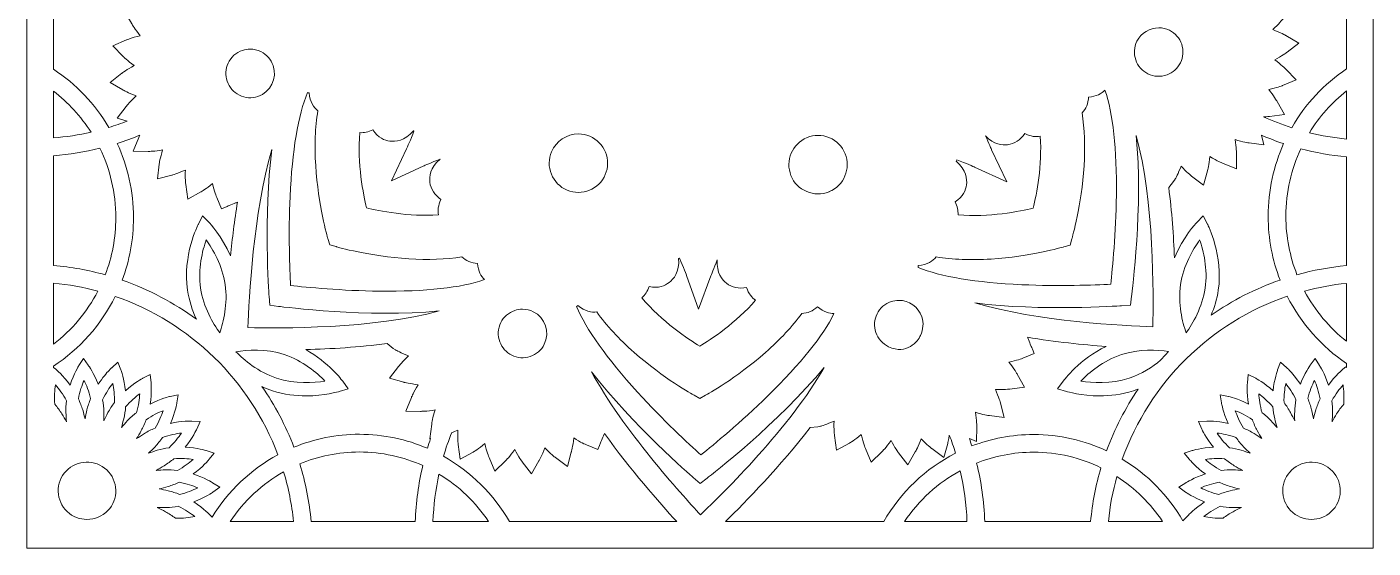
# Model space of a CAD drawing. Header units: millimetres. Extents: x 107 to 801, y -102 to 972.
# Drawn here: x 456.7 to 761.5, y 267.3 to 385.2 of the extents above; entities that cross this region are included whole.
import ezdxf

# ---------------------------------------------------------------- set-up
doc = ezdxf.new("R2010")
doc.units = ezdxf.units.MM
doc.header["$MEASUREMENT"] = 0
doc.layers.add('Layer 12', color=7, linetype='Continuous')

msp = doc.modelspace()

# ---------------------------------------------------------------- linework, layer by layer
at = {"layer": 'Layer 12', "lineweight": 0}
msp.add_lwpolyline([(456.66, 572.07), (456.66, 267.27), (761.46, 267.27), (761.46, 572.07), (456.66, 572.07)], dxfattribs=at)
for points, knots in [([(480.42, 385.83), (480.45, 385.77), (481.1, 384.63), (482.32, 383.16), (481.3, 382.93), (480.51, 382.69), (480.04, 382.53), (479.53, 382.36), (479.24, 382.23), (479.18, 382.21), (479.18, 382.21), (476.08, 380.91), (476.08, 380.91), (476.08, 380.91), (478.44, 378.5), (478.44, 378.5), (478.49, 378.45), (479.41, 377.51), (480.96, 376.42), (479.27, 375.54), (478.23, 374.74), (478.17, 374.69), (478.17, 374.69), (475.52, 372.63), (475.52, 372.63), (475.52, 372.63), (478.41, 370.92), (478.41, 370.92), (478.48, 370.88), (479.61, 370.22), (481.39, 369.56), (480.04, 368.32), (479.25, 367.32), (479.14, 367.17), (479.14, 367.17), (477.11, 364.49), (477.11, 364.49), (477.11, 364.49), (479.39, 363.86), (479.39, 363.86), (478.02, 363.33), (476.64, 362.86), (475.23, 362.43), (472.1, 367.74), (467.78, 372.25), (462.66, 375.58), (462.66, 375.58), (462.66, 413.92), (462.66, 413.92), (467.21, 409.25), (475.27, 401.36), (483.91, 394.73), (483.91, 394.73), (484.07, 392.99), (484.07, 392.99), (484.07, 392.99), (484.23, 392.38), (484.23, 392.38), (484.27, 392.21), (484.6, 390.98), (485.37, 389.32), (483.54, 389.4), (482.28, 389.24), (482.1, 389.21), (482.1, 389.21), (478.77, 388.76), (478.77, 388.76), (478.77, 388.76), (480.42, 385.83), (480.42, 385.83)], [0, 0, 0, 0, 1, 1, 1, 2, 2, 2, 3, 3, 3, 4, 4, 4, 5, 5, 5, 6, 6, 6, 7, 7, 7, 8, 8, 8, 9, 9, 9, 10, 10, 10, 11, 11, 11, 12, 12, 12, 13, 13, 13, 14, 14, 14, 15, 15, 15, 16, 16, 16, 17, 17, 17, 18, 18, 18, 19, 19, 19, 20, 20, 20, 21, 21, 21, 22, 22, 22, 23, 23, 23, 23]), ([(739.72, 368.32), (739.63, 368.47), (738.99, 369.58), (737.82, 370.98), (739.61, 371.37), (740.8, 371.85), (740.96, 371.92), (740.96, 371.92), (744.07, 373.23), (744.07, 373.23), (744.07, 373.23), (741.7, 375.63), (741.7, 375.63), (741.58, 375.76), (740.67, 376.66), (739.18, 377.71), (740.82, 378.56), (741.83, 379.33), (741.97, 379.43), (741.97, 379.43), (744.63, 381.5), (744.63, 381.5), (744.63, 381.5), (741.73, 383.21), (741.73, 383.21), (741.67, 383.24), (740.54, 383.91), (738.75, 384.56), (740.1, 385.8), (740.89, 386.8), (741, 386.95), (741, 386.95), (743.04, 389.63), (743.04, 389.63), (743.04, 389.63), (739.79, 390.53), (739.79, 390.53), (739.62, 390.58), (738.39, 390.9), (736.56, 391.07), (737.56, 392.62), (738.05, 393.79), (738.11, 393.95), (738.11, 393.95), (739.18, 396.56), (739.18, 396.56), (739.18, 396.56), (738.24, 396.93), (738.24, 396.93), (737.97, 397.04), (737.71, 397.14), (737.45, 397.25), (736.99, 397.44), (736.52, 397.63), (736.06, 397.83), (736.06, 397.83), (735.84, 397.92), (735.84, 397.92), (735.74, 397.96), (735.63, 398.01), (735.53, 398.05), (743.7, 403.89), (751.18, 410.46), (755.46, 414.39), (755.46, 414.39), (755.46, 375.68), (755.46, 375.68), (750.37, 372.28), (746.11, 367.72), (743.04, 362.37), (740.86, 363.07), (738.73, 363.89), (736.67, 364.82), (737.44, 364.85), (737.93, 364.91), (738.04, 364.93), (738.04, 364.93), (741.38, 365.39), (741.38, 365.39), (741.38, 365.39), (739.72, 368.32), (739.72, 368.32)], [0, 0, 0, 0, 1, 1, 1, 2, 2, 2, 3, 3, 3, 4, 4, 4, 5, 5, 5, 6, 6, 6, 7, 7, 7, 8, 8, 8, 9, 9, 9, 10, 10, 10, 11, 11, 11, 12, 12, 12, 13, 13, 13, 14, 14, 14, 15, 15, 15, 16, 16, 16, 17, 17, 17, 18, 18, 18, 19, 19, 19, 20, 20, 20, 21, 21, 21, 22, 22, 22, 23, 23, 23, 24, 24, 24, 25, 25, 25, 26, 26, 26, 27, 27, 27, 27]), ([(714.81, 374.33), (713.37, 373.8), (711.83, 373.88), (710.47, 374.56), (709.15, 375.21), (708.17, 376.33), (707.71, 377.73), (707.24, 379.12), (707.34, 380.61), (707.99, 381.92), (708.95, 383.85), (710.9, 384.97), (712.93, 384.97), (713.75, 384.97), (714.58, 384.79), (715.36, 384.4), (716.67, 383.75), (717.65, 382.63), (718.12, 381.24), (718.59, 379.84), (718.49, 378.36), (717.84, 377.04), (717.21, 375.78), (716.14, 374.82), (714.81, 374.33)], [0, 0, 0, 0, 1, 1, 1, 2, 2, 2, 3, 3, 3, 4, 4, 4, 5, 5, 5, 6, 6, 6, 7, 7, 7, 8, 8, 8, 8]), ([(502, 372.89), (501.55, 374.23), (501.63, 375.67), (502.22, 376.95), (502.86, 378.34), (504.01, 379.37), (505.45, 379.86), (506.03, 380.05), (506.62, 380.15), (507.21, 380.15), (508.04, 380.15), (508.87, 379.96), (509.64, 379.57), (510.96, 378.92), (511.94, 377.8), (512.41, 376.41), (513.37, 373.54), (511.82, 370.41), (508.95, 369.44), (507.56, 368.97), (506.07, 369.07), (504.76, 369.73), (503.44, 370.38), (502.46, 371.5), (502, 372.89)], [0, 0, 0, 0, 1, 1, 1, 2, 2, 2, 3, 3, 3, 4, 4, 4, 5, 5, 5, 6, 6, 6, 7, 7, 7, 8, 8, 8, 8]), ([(462.66, 370.63), (466, 368.08), (468.89, 364.93), (471.17, 361.35), (468.4, 360.73), (465.56, 360.29), (462.66, 360.06), (462.66, 360.06), (462.66, 370.63), (462.66, 370.63)], [0, 0, 0, 0, 1, 1, 1, 2, 2, 2, 3, 3, 3, 3]), ([(536.49, 325.39), (527.95, 325.49), (520.05, 326.25), (516.35, 326.66), (516.15, 330.38), (515.85, 338.29), (516.24, 346.81), (516.71, 357.13), (518.06, 365.22), (520.16, 370.3), (520.29, 370.29), (520.43, 370.27), (520.57, 370.26), (520.67, 368.2), (521.64, 366.94), (522.54, 366.2), (521.92, 362.49), (521.75, 358.32), (522.04, 353.78), (522.59, 344.86), (524.7, 337.62), (524.79, 337.32), (524.79, 337.32), (525.21, 335.88), (525.21, 335.88), (525.21, 335.88), (526.65, 335.46), (526.65, 335.46), (526.95, 335.37), (534.2, 333.26), (543.11, 332.71), (547.49, 332.43), (551.53, 332.58), (555.13, 333.14), (556.05, 332.28), (557.28, 331.77), (558.7, 331.66), (558.79, 329.93), (559.49, 328.76), (560.25, 327.99), (555.06, 326.16), (546.91, 325.27), (536.49, 325.39)], [0, 0, 0, 0, 1, 1, 1, 2, 2, 2, 3, 3, 3, 4, 4, 4, 5, 5, 5, 6, 6, 6, 7, 7, 7, 8, 8, 8, 9, 9, 9, 10, 10, 10, 11, 11, 11, 12, 12, 12, 13, 13, 13, 14, 14, 14, 14]), ([(658.42, 330.77), (658.44, 330.9), (658.45, 331.04), (658.46, 331.18), (660.52, 331.29), (661.79, 332.25), (662.53, 333.15), (666.26, 332.53), (670.41, 332.37), (674.95, 332.65), (683.88, 333.21), (691.1, 335.31), (691.41, 335.4), (691.41, 335.4), (692.85, 335.82), (692.85, 335.82), (692.85, 335.82), (693.27, 337.26), (693.27, 337.26), (693.36, 337.57), (695.46, 344.81), (696.02, 353.72), (696.29, 358.09), (696.14, 362.13), (695.58, 365.74), (696.45, 366.66), (696.96, 367.89), (697.06, 369.31), (698.8, 369.4), (699.97, 370.1), (700.74, 370.86), (702.56, 365.67), (703.46, 357.52), (703.33, 347.1), (703.23, 338.57), (702.47, 330.66), (702.06, 326.96), (698.35, 326.76), (690.43, 326.46), (681.91, 326.85), (671.6, 327.32), (663.5, 328.67), (658.42, 330.77)], [0, 0, 0, 0, 1, 1, 1, 2, 2, 2, 3, 3, 3, 4, 4, 4, 5, 5, 5, 6, 6, 6, 7, 7, 7, 8, 8, 8, 9, 9, 9, 10, 10, 10, 11, 11, 11, 12, 12, 12, 13, 13, 13, 14, 14, 14, 14]), ([(755.46, 370.68), (755.46, 370.68), (755.46, 359.8), (755.46, 359.8), (752.59, 360.08), (749.78, 360.56), (747.04, 361.24), (749.28, 364.87), (752.13, 368.07), (755.46, 370.68)], [0, 0, 0, 0, 1, 1, 1, 2, 2, 2, 3, 3, 3, 3]), ([(477.12, 358.82), (478.87, 359.37), (480.58, 360), (482.26, 360.69), (482.13, 360.41), (482.05, 360.22), (482.03, 360.16), (482.03, 360.16), (480.75, 357.04), (480.75, 357.04), (480.75, 357.04), (484.12, 357.01), (484.12, 357.01), (484.3, 357.01), (485.57, 357.01), (487.38, 357.33), (486.8, 355.51), (486.63, 354.21), (486.62, 354.14), (486.62, 354.14), (486.2, 350.79), (486.2, 350.79), (486.2, 350.79), (489.46, 351.64), (489.46, 351.64), (489.53, 351.66), (490.8, 351.99), (492.53, 352.79), (492.44, 350.96), (492.6, 349.69), (492.62, 349.51), (492.62, 349.51), (493.08, 346.17), (493.08, 346.17), (493.08, 346.17), (496.02, 347.83), (496.02, 347.83), (496.17, 347.92), (497.27, 348.56), (498.67, 349.73), (499.07, 347.94), (499.55, 346.76), (499.62, 346.6), (499.62, 346.6), (500.71, 344), (500.71, 344), (500.71, 344), (501.64, 344.4), (501.64, 344.4), (501.9, 344.52), (502.16, 344.63), (502.42, 344.74), (502.92, 344.94), (503.42, 345.15), (503.92, 345.35), (503.92, 345.35), (504.03, 345.4), (504.03, 345.4), (504.13, 345.44), (504.24, 345.48), (504.35, 345.53), (503.65, 341.37), (503.14, 337.21), (502.75, 333.36), (500.79, 337.85), (498.05, 340.76), (497.89, 340.93), (497.89, 340.93), (496.43, 342.46), (496.43, 342.46), (496.43, 342.46), (495.47, 340.58), (495.47, 340.58), (495.33, 340.29), (491.88, 333.43), (493.02, 325.63), (493.38, 323.18), (494.15, 320.94), (495.04, 319.03), (489.95, 322.76), (484.3, 325.76), (478.23, 327.88), (479.88, 332.27), (480.79, 337.04), (480.79, 342.01), (480.79, 348.02), (479.47, 353.71), (477.12, 358.82)], [0, 0, 0, 0, 1, 1, 1, 2, 2, 2, 3, 3, 3, 4, 4, 4, 5, 5, 5, 6, 6, 6, 7, 7, 7, 8, 8, 8, 9, 9, 9, 10, 10, 10, 11, 11, 11, 12, 12, 12, 13, 13, 13, 14, 14, 14, 15, 15, 15, 16, 16, 16, 17, 17, 17, 18, 18, 18, 19, 19, 19, 20, 20, 20, 21, 21, 21, 22, 22, 22, 23, 23, 23, 24, 24, 24, 25, 25, 25, 26, 26, 26, 27, 27, 27, 28, 28, 28, 29, 29, 29, 29]), ([(549.82, 342.64), (543.19, 342.16), (536.29, 343.56), (533.55, 344.22), (532.86, 347.09), (531.38, 354.39), (532.03, 361.25), (532.99, 361.19), (533.98, 361.4), (534.96, 361.88), (536.13, 360.08), (537.68, 359.49), (538.85, 359.33), (540.04, 359.16), (542.22, 359.28), (544.2, 361.66), (544.23, 361.64), (544.27, 361.62), (544.3, 361.6), (543.57, 359.64), (542.73, 357.84), (542.63, 357.61), (542.63, 357.61), (539.18, 350.32), (539.18, 350.32), (539.18, 350.32), (546.5, 353.71), (546.5, 353.71), (546.6, 353.75), (548.28, 354.52), (550.19, 355.25), (547.9, 353.35), (547.75, 351.22), (547.89, 350.04), (548.09, 348.46), (548.97, 347.1), (550.41, 346.12), (549.74, 344.8), (549.66, 343.61), (549.82, 342.64)], [0, 0, 0, 0, 1, 1, 1, 2, 2, 2, 3, 3, 3, 4, 4, 4, 5, 5, 5, 6, 6, 6, 7, 7, 7, 8, 8, 8, 9, 9, 9, 10, 10, 10, 11, 11, 11, 12, 12, 12, 13, 13, 13, 13]), ([(581.55, 360.95), (582.42, 360.95), (583.27, 360.78), (584.09, 360.44), (584.09, 360.44), (584.11, 360.43), (584.11, 360.43), (585.74, 359.74), (587, 358.46), (587.66, 356.82), (588.32, 355.18), (588.31, 353.39), (587.62, 351.76), (586.21, 348.42), (582.33, 346.84), (578.99, 348.24), (578.99, 348.24), (578.95, 348.25), (578.95, 348.25), (577.33, 348.94), (576.07, 350.22), (575.4, 351.86), (574.74, 353.5), (574.76, 355.29), (575.44, 356.92), (576.48, 359.37), (578.88, 360.95), (581.55, 360.95)], [0, 0, 0, 0, 1, 1, 1, 2, 2, 2, 3, 3, 3, 4, 4, 4, 5, 5, 5, 6, 6, 6, 7, 7, 7, 8, 8, 8, 9, 9, 9, 9]), ([(638.33, 347.91), (638.33, 347.91), (638.27, 347.88), (638.27, 347.88), (636.63, 347.22), (634.84, 347.23), (633.21, 347.92), (631.58, 348.61), (630.32, 349.89), (629.66, 351.53), (628.3, 354.89), (629.92, 358.75), (633.29, 360.13), (633.29, 360.13), (633.31, 360.14), (633.31, 360.14), (634.11, 360.46), (634.94, 360.63), (635.79, 360.63), (636.67, 360.63), (637.54, 360.45), (638.37, 360.1), (640, 359.41), (641.26, 358.13), (641.92, 356.49), (643.28, 353.13), (641.66, 349.28), (638.33, 347.91)], [0, 0, 0, 0, 1, 1, 1, 2, 2, 2, 3, 3, 3, 4, 4, 4, 5, 5, 5, 6, 6, 6, 7, 7, 7, 8, 8, 8, 9, 9, 9, 9]), ([(666.85, 345.57), (668.64, 346.74), (669.23, 348.29), (669.4, 349.46), (669.56, 350.65), (669.44, 352.84), (667.06, 354.81), (667.12, 354.91), (667.18, 355), (667.23, 355.1), (669.27, 354.34), (671.13, 353.5), (671.21, 353.46), (671.21, 353.46), (678.52, 350.1), (678.52, 350.1), (678.52, 350.1), (675.08, 357.37), (675.08, 357.37), (675.07, 357.38), (674.4, 358.83), (673.71, 360.53), (675.55, 358.5), (677.55, 358.37), (678.69, 358.5), (680.26, 358.7), (681.62, 359.58), (682.6, 361.02), (683.93, 360.35), (685.12, 360.27), (686.09, 360.43), (686.58, 353.91), (685.27, 347.29), (684.51, 344.16), (681.64, 343.48), (674.34, 341.99), (667.48, 342.65), (667.54, 343.61), (667.32, 344.59), (666.85, 345.57)], [0, 0, 0, 0, 1, 1, 1, 2, 2, 2, 3, 3, 3, 4, 4, 4, 5, 5, 5, 6, 6, 6, 7, 7, 7, 8, 8, 8, 9, 9, 9, 10, 10, 10, 11, 11, 11, 12, 12, 12, 13, 13, 13, 13]), ([(706.52, 322.24), (706.52, 322.24), (706.78, 324.26), (706.78, 324.26), (706.91, 325.24), (709.42, 344.68), (707.81, 360.63), (711.92, 346.11), (711.75, 324.17), (711.58, 317.32), (705.25, 317.54), (685.5, 318.51), (671.29, 322.72), (686.44, 320.82), (703.6, 322.03), (704.49, 322.09), (704.49, 322.09), (706.52, 322.24), (706.52, 322.24)], [0, 0, 0, 0, 1, 1, 1, 2, 2, 2, 3, 3, 3, 4, 4, 4, 5, 5, 5, 6, 6, 6, 6]), ([(723.96, 340.58), (723.96, 340.58), (722.99, 342.46), (722.99, 342.46), (722.99, 342.46), (721.53, 340.93), (721.53, 340.93), (721.37, 340.76), (718.45, 337.65), (716.48, 332.9), (716.28, 337.89), (715.9, 343.41), (715.19, 348.81), (715.19, 348.81), (716.3, 350.16), (716.3, 350.16), (716.3, 350.16), (716.62, 350.7), (716.62, 350.7), (716.71, 350.85), (717.35, 351.95), (717.98, 353.68), (719.22, 352.32), (720.22, 351.54), (720.37, 351.43), (720.37, 351.43), (723.05, 349.4), (723.05, 349.4), (723.05, 349.4), (723.95, 352.64), (723.95, 352.64), (723.97, 352.71), (724.32, 353.97), (724.49, 355.87), (725.37, 355.31), (726.11, 354.92), (726.55, 354.7), (726.96, 354.5), (727.24, 354.38), (727.34, 354.34), (727.34, 354.34), (730.5, 353.05), (730.5, 353.05), (730.5, 353.05), (730.53, 356.42), (730.53, 356.42), (730.53, 356.6), (730.53, 357.87), (730.22, 359.67), (731.97, 359.12), (733.23, 358.95), (733.41, 358.92), (733.41, 358.92), (736.75, 358.5), (736.75, 358.5), (736.75, 358.5), (736.19, 360.66), (736.19, 360.66), (737.83, 359.96), (739.5, 359.33), (741.2, 358.76), (738.96, 353.76), (737.71, 348.2), (737.71, 342.36), (737.71, 337.26), (738.67, 332.39), (740.39, 327.91), (734.8, 325.97), (729.57, 323.28), (724.8, 319.96), (725.51, 321.65), (726.1, 323.56), (726.41, 325.63), (727.55, 333.43), (724.1, 340.29), (723.96, 340.58)], [0, 0, 0, 0, 1, 1, 1, 2, 2, 2, 3, 3, 3, 4, 4, 4, 5, 5, 5, 6, 6, 6, 7, 7, 7, 8, 8, 8, 9, 9, 9, 10, 10, 10, 11, 11, 11, 12, 12, 12, 13, 13, 13, 14, 14, 14, 15, 15, 15, 16, 16, 16, 17, 17, 17, 18, 18, 18, 19, 19, 19, 20, 20, 20, 21, 21, 21, 22, 22, 22, 23, 23, 23, 24, 24, 24, 25, 25, 25, 25]), ([(462.66, 331.2), (462.66, 331.2), (462.66, 356.04), (462.66, 356.04), (466.26, 356.31), (469.78, 356.88), (473.19, 357.72), (475.48, 352.98), (476.78, 347.64), (476.78, 342.01), (476.78, 337.45), (475.93, 333.09), (474.39, 329.08), (470.61, 330.14), (466.69, 330.86), (462.66, 331.2)], [0, 0, 0, 0, 1, 1, 1, 2, 2, 2, 3, 3, 3, 4, 4, 4, 5, 5, 5, 5]), ([(506.71, 317.15), (506.92, 323.48), (507.9, 343.22), (512.11, 357.44), (510.21, 342.28), (511.42, 325.13), (511.48, 324.24), (511.48, 324.24), (511.63, 322.21), (511.63, 322.21), (511.63, 322.21), (513.65, 321.95), (513.65, 321.95), (514.63, 321.82), (534.07, 319.31), (550.02, 320.92), (535.5, 316.81), (513.56, 316.98), (506.71, 317.15)], [0, 0, 0, 0, 1, 1, 1, 2, 2, 2, 3, 3, 3, 4, 4, 4, 5, 5, 5, 6, 6, 6, 6]), ([(741.72, 342.36), (741.72, 347.81), (742.93, 352.98), (745.09, 357.6), (748.45, 356.72), (751.91, 356.1), (755.46, 355.77), (755.46, 355.77), (755.46, 331.17), (755.46, 331.17), (751.61, 330.81), (747.86, 330.12), (744.23, 329.11), (742.62, 333.21), (741.72, 337.68), (741.72, 342.36)], [0, 0, 0, 0, 1, 1, 1, 2, 2, 2, 3, 3, 3, 4, 4, 4, 5, 5, 5, 5]), ([(497.24, 336.97), (498.74, 334.88), (500.91, 331.23), (501.55, 326.88), (502.18, 322.53), (501.15, 318.4), (500.3, 315.97), (498.8, 318.06), (496.63, 321.71), (495.99, 326.06), (495.35, 330.42), (496.39, 334.54), (497.24, 336.97)], [0, 0, 0, 0, 1, 1, 1, 2, 2, 2, 3, 3, 3, 4, 4, 4, 4]), ([(717.88, 326.88), (718.52, 331.23), (720.69, 334.88), (722.19, 336.97), (723.04, 334.54), (724.07, 330.42), (723.44, 326.06), (722.8, 321.71), (720.63, 318.06), (719.13, 315.97), (718.28, 318.4), (717.24, 322.53), (717.88, 326.88)], [0, 0, 0, 0, 1, 1, 1, 2, 2, 2, 3, 3, 3, 4, 4, 4, 4]), ([(604.21, 332.79), (604.28, 332.81), (604.35, 332.83), (604.42, 332.85), (605.32, 330.86), (606.02, 328.93), (606.03, 328.91), (606.03, 328.91), (608.75, 321.34), (608.75, 321.34), (608.75, 321.34), (611.53, 328.89), (611.53, 328.89), (611.54, 328.91), (612.16, 330.6), (612.98, 332.44), (612.73, 329.5), (614.11, 327.91), (615.04, 327.18), (616.29, 326.21), (617.88, 325.87), (619.6, 326.2), (620.05, 324.79), (620.84, 323.89), (621.64, 323.32), (617.29, 318.28), (611.42, 314.4), (609.02, 312.92), (606.5, 314.47), (600.29, 318.58), (595.9, 323.9), (596.63, 324.54), (597.17, 325.38), (597.52, 326.41), (599.62, 325.96), (601.13, 326.65), (602.08, 327.36), (603.04, 328.08), (604.5, 329.71), (604.21, 332.79)], [0, 0, 0, 0, 1, 1, 1, 2, 2, 2, 3, 3, 3, 4, 4, 4, 5, 5, 5, 6, 6, 6, 7, 7, 7, 8, 8, 8, 9, 9, 9, 10, 10, 10, 11, 11, 11, 12, 12, 12, 13, 13, 13, 13]), ([(462.66, 327.19), (466.11, 326.87), (469.47, 326.26), (472.73, 325.39), (470.28, 320.67), (466.83, 316.58), (462.66, 313.4), (462.66, 313.4), (462.66, 327.19), (462.66, 327.19)], [0, 0, 0, 0, 1, 1, 1, 2, 2, 2, 3, 3, 3, 3]), ([(755.46, 327.15), (755.46, 327.15), (755.46, 314.04), (755.46, 314.04), (751.55, 317.1), (748.3, 320.98), (745.94, 325.42), (749.02, 326.24), (752.2, 326.83), (755.46, 327.15)], [0, 0, 0, 0, 1, 1, 1, 2, 2, 2, 3, 3, 3, 3]), ([(477.25, 309.34), (477.25, 309.34), (475.85, 308.06), (475.85, 308.06), (475.85, 308.06), (475.62, 307.86), (475.26, 307.47), (474.73, 306.92), (473.76, 305.82), (472.78, 304.31), (471.81, 306.87), (470.61, 308.54), (470.56, 308.61), (470.56, 308.61), (469.45, 310.15), (469.45, 310.15), (469.45, 310.15), (468.43, 308.56), (468.43, 308.56), (468.38, 308.48), (467.27, 306.75), (466.44, 304.15), (464.83, 306.36), (463.24, 307.67), (463.17, 307.72), (463.17, 307.72), (462.66, 308.14), (462.66, 308.14), (462.66, 308.14), (462.66, 308.44), (462.66, 308.44), (468.6, 312.3), (473.45, 317.75), (476.64, 324.19), (493.62, 318.36), (507.19, 305.13), (513.49, 288.37), (507.35, 285.07), (502.19, 280.19), (498.57, 274.26), (498.57, 274.26), (498.21, 274.65), (498.21, 274.65), (498.15, 274.72), (496.76, 276.22), (494.45, 277.7), (497.01, 278.68), (498.69, 279.87), (498.77, 279.92), (498.77, 279.92), (500.31, 281.02), (500.31, 281.02), (500.31, 281.02), (498.71, 282.04), (498.71, 282.04), (498.63, 282.09), (496.89, 283.19), (494.28, 284.03), (496.51, 285.63), (497.81, 287.21), (497.87, 287.28), (497.87, 287.28), (499.08, 288.74), (499.08, 288.74), (499.08, 288.74), (497.27, 289.32), (497.27, 289.32), (497.18, 289.34), (495.21, 289.96), (492.47, 290.09), (494.21, 292.21), (495.06, 294.07), (495.1, 294.16), (495.1, 294.16), (495.88, 295.88), (495.88, 295.88), (495.88, 295.88), (493.98, 295.97), (493.98, 295.97), (493.75, 295.98), (491.76, 296.04), (489.15, 295.48), (490.27, 297.97), (490.61, 299.99), (490.63, 300.09), (490.63, 300.09), (490.94, 301.95), (490.94, 301.95), (490.94, 301.95), (489.08, 301.55), (489.08, 301.55), (488.99, 301.53), (486.98, 301.08), (484.54, 299.83), (484.98, 302.53), (484.78, 304.57), (484.77, 304.66), (484.77, 304.66), (484.58, 306.54), (484.58, 306.54), (484.58, 306.54), (482.9, 305.67), (482.9, 305.67), (482.82, 305.63), (481, 304.69), (478.96, 302.84), (478.68, 305.56), (477.96, 307.48), (477.93, 307.57), (477.93, 307.57), (477.25, 309.34), (477.25, 309.34)], [0, 0, 0, 0, 1, 1, 1, 2, 2, 2, 3, 3, 3, 4, 4, 4, 5, 5, 5, 6, 6, 6, 7, 7, 7, 8, 8, 8, 9, 9, 9, 10, 10, 10, 11, 11, 11, 12, 12, 12, 13, 13, 13, 14, 14, 14, 15, 15, 15, 16, 16, 16, 17, 17, 17, 18, 18, 18, 19, 19, 19, 20, 20, 20, 21, 21, 21, 22, 22, 22, 23, 23, 23, 24, 24, 24, 25, 25, 25, 26, 26, 26, 27, 27, 27, 28, 28, 28, 29, 29, 29, 30, 30, 30, 31, 31, 31, 32, 32, 32, 33, 33, 33, 34, 34, 34, 35, 35, 35, 36, 36, 36, 37, 37, 37, 37]), ([(648.87, 316.06), (648.4, 317.45), (648.5, 318.94), (649.15, 320.26), (649.81, 321.57), (650.93, 322.55), (652.32, 323.02), (652.9, 323.21), (653.49, 323.31), (654.07, 323.31), (656.36, 323.31), (658.51, 321.86), (659.29, 319.56), (659.76, 318.18), (659.57, 316.72), (659, 315.37), (658.42, 314), (655.84, 310.88), (651.77, 312.83), (650.39, 313.49), (649.35, 314.62), (648.87, 316.06)], [0, 0, 0, 0, 1, 1, 1, 2, 2, 2, 3, 3, 3, 4, 4, 4, 5, 5, 5, 6, 6, 6, 7, 7, 7, 7]), ([(755.3, 308.29), (755.3, 308.29), (754.61, 307.72), (754.61, 307.72), (754.54, 307.67), (752.95, 306.36), (751.34, 304.15), (750.5, 306.75), (749.4, 308.48), (749.35, 308.56), (749.35, 308.56), (748.33, 310.15), (748.33, 310.15), (748.33, 310.15), (747.22, 308.61), (747.22, 308.61), (747.16, 308.54), (745.97, 306.87), (744.99, 304.31), (744.02, 305.82), (743.04, 306.92), (742.52, 307.47), (742.15, 307.86), (741.93, 308.06), (741.92, 308.06), (741.92, 308.06), (740.52, 309.34), (740.52, 309.34), (740.52, 309.34), (739.85, 307.57), (739.85, 307.57), (739.82, 307.48), (739.1, 305.56), (738.82, 302.84), (736.77, 304.69), (734.96, 305.63), (734.88, 305.67), (734.88, 305.67), (733.19, 306.54), (733.19, 306.54), (733.19, 306.54), (733, 304.66), (733, 304.66), (732.99, 304.57), (732.8, 302.53), (733.23, 299.83), (730.8, 301.08), (728.78, 301.53), (728.69, 301.55), (728.69, 301.55), (726.84, 301.95), (726.84, 301.95), (726.84, 301.95), (727.15, 300.09), (727.15, 300.09), (727.16, 299.99), (727.51, 297.97), (728.62, 295.48), (726.01, 296.04), (724.03, 295.98), (723.79, 295.97), (723.79, 295.97), (721.9, 295.88), (721.9, 295.88), (721.9, 295.88), (722.68, 294.16), (722.68, 294.16), (722.72, 294.07), (723.57, 292.21), (725.3, 290.09), (722.56, 289.96), (720.6, 289.34), (720.51, 289.32), (720.51, 289.32), (718.7, 288.74), (718.7, 288.74), (718.7, 288.74), (719.9, 287.28), (719.9, 287.28), (719.96, 287.21), (721.27, 285.63), (723.49, 284.03), (720.88, 283.19), (719.14, 282.09), (719.07, 282.04), (719.07, 282.04), (717.47, 281.02), (717.47, 281.02), (717.47, 281.02), (719.01, 279.92), (719.01, 279.92), (719.08, 279.87), (720.76, 278.68), (723.32, 277.7), (721.02, 276.22), (719.62, 274.72), (719.56, 274.65), (719.56, 274.65), (718.42, 273.41), (718.42, 273.41), (715.1, 279.14), (710.36, 283.96), (704.68, 287.38), (710.82, 304.65), (724.65, 318.31), (742.02, 324.23), (745.14, 318.07), (749.79, 312.83), (755.46, 309.04), (755.46, 309.04), (755.46, 308.1), (755.46, 308.1), (755.4, 308.16), (755.35, 308.22), (755.3, 308.29)], [0, 0, 0, 0, 1, 1, 1, 2, 2, 2, 3, 3, 3, 4, 4, 4, 5, 5, 5, 6, 6, 6, 7, 7, 7, 8, 8, 8, 9, 9, 9, 10, 10, 10, 11, 11, 11, 12, 12, 12, 13, 13, 13, 14, 14, 14, 15, 15, 15, 16, 16, 16, 17, 17, 17, 18, 18, 18, 19, 19, 19, 20, 20, 20, 21, 21, 21, 22, 22, 22, 23, 23, 23, 24, 24, 24, 25, 25, 25, 26, 26, 26, 27, 27, 27, 28, 28, 28, 29, 29, 29, 30, 30, 30, 31, 31, 31, 32, 32, 32, 33, 33, 33, 34, 34, 34, 35, 35, 35, 36, 36, 36, 37, 37, 37, 38, 38, 38, 38]), ([(563.95, 318.26), (564.6, 319.57), (565.72, 320.55), (567.11, 321.02), (567.69, 321.22), (568.28, 321.31), (568.87, 321.31), (569.71, 321.31), (570.54, 321.12), (571.31, 320.74), (574.02, 319.39), (575.13, 316.08), (573.79, 313.37), (573.14, 312.05), (572.01, 311.07), (570.62, 310.6), (570.62, 310.6), (570.62, 310.6), (570.62, 310.6), (569.23, 310.14), (567.74, 310.24), (566.43, 310.89), (565.17, 311.52), (564.21, 312.59), (563.72, 313.92), (563.19, 315.36), (563.27, 316.9), (563.95, 318.26)], [0, 0, 0, 0, 1, 1, 1, 2, 2, 2, 3, 3, 3, 4, 4, 4, 5, 5, 5, 6, 6, 6, 7, 7, 7, 8, 8, 8, 9, 9, 9, 9]), ([(581.42, 322.16), (582.95, 320.78), (584.53, 320.57), (585.68, 320.68), (587.86, 317.63), (590.7, 314.56), (594.12, 311.54), (600.8, 305.65), (607.42, 302), (607.7, 301.85), (607.7, 301.85), (609.02, 301.13), (609.02, 301.13), (609.02, 301.13), (610.34, 301.85), (610.34, 301.85), (610.61, 302), (617.23, 305.64), (623.92, 311.54), (627.22, 314.46), (629.97, 317.42), (632.11, 320.35), (633.4, 320.39), (634.61, 320.89), (635.69, 321.84), (637.03, 320.64), (638.39, 320.34), (639.38, 320.33), (636.99, 315.37), (631.86, 308.97), (624.4, 301.69), (618.3, 295.73), (612.18, 290.68), (609.27, 288.35), (606.5, 290.83), (600.69, 296.22), (594.94, 302.52), (587.98, 310.15), (583.22, 316.82), (581.1, 321.9), (581.21, 321.98), (581.32, 322.07), (581.42, 322.16)], [0, 0, 0, 0, 1, 1, 1, 2, 2, 2, 3, 3, 3, 4, 4, 4, 5, 5, 5, 6, 6, 6, 7, 7, 7, 8, 8, 8, 9, 9, 9, 10, 10, 10, 11, 11, 11, 12, 12, 12, 13, 13, 13, 14, 14, 14, 14]), ([(670.06, 292.03), (670.06, 292.03), (671.69, 291.37), (671.69, 291.37), (671.69, 291.37), (671.72, 294.73), (671.72, 294.73), (671.72, 294.8), (671.72, 296.12), (671.4, 297.99), (673.15, 297.43), (674.41, 297.26), (674.59, 297.24), (674.59, 297.24), (677.93, 296.81), (677.93, 296.81), (677.93, 296.81), (677.09, 300.07), (677.09, 300.07), (677.07, 300.14), (676.74, 301.41), (675.94, 303.14), (677.84, 303.05), (679.14, 303.23), (679.21, 303.24), (679.21, 303.24), (682.55, 303.69), (682.55, 303.69), (682.55, 303.69), (680.89, 306.63), (680.89, 306.63), (680.86, 306.69), (680.21, 307.83), (678.99, 309.29), (680.78, 309.68), (681.96, 310.16), (682.13, 310.23), (682.13, 310.23), (684.73, 311.32), (684.73, 311.32), (684.73, 311.32), (684.33, 312.25), (684.33, 312.25), (684.21, 312.51), (684.1, 312.77), (683.99, 313.03), (683.8, 313.49), (683.61, 313.96), (683.42, 314.42), (683.42, 314.42), (683.33, 314.64), (683.33, 314.64), (683.28, 314.75), (683.24, 314.85), (683.2, 314.96), (689.48, 313.91), (695.78, 313.27), (701.02, 312.88), (695.04, 310.06), (691.44, 305.25), (691.27, 305.02), (691.27, 305.02), (690.01, 303.32), (690.01, 303.32), (690.01, 303.32), (692.03, 302.7), (692.03, 302.7), (692.23, 302.64), (695.37, 301.69), (699.57, 301.69), (701.89, 301.69), (704.52, 301.98), (707.18, 302.85), (707.56, 302.98), (707.93, 303.11), (708.29, 303.25), (705.36, 298.94), (702.94, 294.25), (701.12, 289.28), (696.09, 291.63), (690.49, 292.95), (684.58, 292.95), (679.66, 292.95), (674.95, 292.03), (670.6, 290.36), (670.43, 290.92), (670.25, 291.48), (670.06, 292.03)], [0, 0, 0, 0, 1, 1, 1, 2, 2, 2, 3, 3, 3, 4, 4, 4, 5, 5, 5, 6, 6, 6, 7, 7, 7, 8, 8, 8, 9, 9, 9, 10, 10, 10, 11, 11, 11, 12, 12, 12, 13, 13, 13, 14, 14, 14, 15, 15, 15, 16, 16, 16, 17, 17, 17, 18, 18, 18, 19, 19, 19, 20, 20, 20, 21, 21, 21, 22, 22, 22, 23, 23, 23, 24, 24, 24, 25, 25, 25, 26, 26, 26, 27, 27, 27, 28, 28, 28, 29, 29, 29, 29]), ([(503.98, 311.68), (506.53, 312.1), (510.76, 312.41), (514.94, 311.04), (519.12, 309.66), (522.34, 306.9), (524.14, 305.05), (521.6, 304.64), (517.36, 304.33), (513.19, 305.7), (509.01, 307.07), (505.78, 309.84), (503.98, 311.68)], [0, 0, 0, 0, 1, 1, 1, 2, 2, 2, 3, 3, 3, 4, 4, 4, 4]), ([(512.25, 302.85), (514.9, 301.98), (517.54, 301.69), (519.85, 301.69), (524.06, 301.69), (527.19, 302.64), (527.39, 302.7), (527.39, 302.7), (529.41, 303.32), (529.41, 303.32), (529.41, 303.32), (528.16, 305.02), (528.16, 305.02), (528, 305.23), (524.94, 309.31), (519.8, 312.16), (525.4, 312.32), (531.88, 312.71), (538.2, 313.54), (538.2, 313.54), (539.55, 312.43), (539.55, 312.43), (539.55, 312.43), (540.09, 312.11), (540.09, 312.11), (540.24, 312.02), (541.36, 311.38), (543.07, 310.75), (541.67, 309.46), (540.86, 308.42), (540.82, 308.36), (540.82, 308.36), (538.79, 305.68), (538.79, 305.68), (538.79, 305.68), (542.03, 304.78), (542.03, 304.78), (542.1, 304.76), (543.36, 304.41), (545.26, 304.23), (544.7, 303.36), (544.31, 302.62), (544.09, 302.18), (543.9, 301.79), (543.77, 301.48), (543.71, 301.35), (543.71, 301.35), (542.44, 298.23), (542.44, 298.23), (542.44, 298.23), (545.8, 298.2), (545.8, 298.2), (545.88, 298.2), (547.19, 298.19), (549.06, 298.51), (548.51, 296.76), (548.34, 295.49), (548.31, 295.32), (548.31, 295.32), (547.89, 291.98), (547.89, 291.98), (547.89, 291.98), (548.06, 292.02), (548.06, 292.02), (547.81, 291.3), (547.57, 290.57), (547.35, 289.83), (542.61, 291.87), (537.4, 293.01), (531.93, 293.01), (526.69, 293.01), (521.69, 291.96), (517.12, 290.08), (515.25, 294.96), (512.81, 299.56), (509.88, 303.79), (510.63, 303.44), (511.42, 303.12), (512.25, 302.85)], [0, 0, 0, 0, 1, 1, 1, 2, 2, 2, 3, 3, 3, 4, 4, 4, 5, 5, 5, 6, 6, 6, 7, 7, 7, 8, 8, 8, 9, 9, 9, 10, 10, 10, 11, 11, 11, 12, 12, 12, 13, 13, 13, 14, 14, 14, 15, 15, 15, 16, 16, 16, 17, 17, 17, 18, 18, 18, 19, 19, 19, 20, 20, 20, 21, 21, 21, 22, 22, 22, 23, 23, 23, 24, 24, 24, 25, 25, 25, 26, 26, 26, 26]), ([(713.35, 309.75), (711.53, 308.24), (709.11, 306.64), (706.24, 305.7), (702.06, 304.33), (697.83, 304.64), (695.28, 305.05), (697.08, 306.9), (700.31, 309.66), (704.49, 311.04), (708.52, 312.36), (712.6, 312.12), (715.17, 311.73), (714.55, 311.08), (713.94, 310.42), (713.35, 309.75)], [0, 0, 0, 0, 1, 1, 1, 2, 2, 2, 3, 3, 3, 4, 4, 4, 5, 5, 5, 5]), ([(609.18, 274.81), (604.86, 279.43), (591.59, 294.08), (584.51, 307.11), (593.88, 295.05), (606.87, 283.77), (607.54, 283.2), (607.54, 283.2), (609.08, 281.86), (609.08, 281.86), (609.08, 281.86), (610.69, 283.1), (610.69, 283.1), (611.48, 283.71), (627, 295.68), (637.14, 308.1), (629.78, 294.93), (614.14, 279.53), (609.18, 274.81)], [0, 0, 0, 0, 1, 1, 1, 2, 2, 2, 3, 3, 3, 4, 4, 4, 5, 5, 5, 6, 6, 6, 6]), ([(468.31, 301.02), (468.61, 302.68), (469.13, 304.13), (469.59, 305.19), (470.1, 304.16), (470.7, 302.74), (471.09, 301.1), (470.73, 300.23), (470.45, 299.37), (470.24, 298.53), (470.08, 297.84), (469.94, 297.16), (469.82, 296.48), (469.66, 297.15), (469.49, 297.83), (469.28, 298.51), (469.03, 299.34), (468.7, 300.19), (468.31, 301.02)], [0, 0, 0, 0, 1, 1, 1, 2, 2, 2, 3, 3, 3, 4, 4, 4, 5, 5, 5, 6, 6, 6, 6]), ([(746.69, 301.1), (747.08, 302.74), (747.68, 304.16), (748.19, 305.19), (748.65, 304.13), (749.17, 302.68), (749.47, 301.02), (749.07, 300.19), (748.74, 299.34), (748.49, 298.51), (748.29, 297.83), (748.11, 297.15), (747.96, 296.48), (747.84, 297.16), (747.7, 297.84), (747.53, 298.53), (747.33, 299.37), (747.05, 300.23), (746.69, 301.1)], [0, 0, 0, 0, 1, 1, 1, 2, 2, 2, 3, 3, 3, 4, 4, 4, 5, 5, 5, 6, 6, 6, 6]), ([(463.12, 304.16), (463.88, 303.3), (464.83, 302.08), (465.63, 300.6), (465.51, 299.68), (465.46, 298.78), (465.49, 297.91), (465.51, 297.2), (465.55, 296.5), (465.61, 295.81), (465.28, 296.42), (464.94, 297.03), (464.56, 297.63), (464.11, 298.38), (463.57, 299.11), (462.97, 299.81), (462.83, 301.49), (462.95, 303.02), (463.12, 304.16)], [0, 0, 0, 0, 1, 1, 1, 2, 2, 2, 3, 3, 3, 4, 4, 4, 5, 5, 5, 6, 6, 6, 6]), ([(474.07, 298.13), (474.04, 299.01), (473.95, 299.91), (473.78, 300.82), (474.5, 302.34), (475.38, 303.61), (476.1, 304.51), (476.33, 303.39), (476.54, 301.86), (476.48, 300.17), (475.92, 299.44), (475.42, 298.68), (475, 297.91), (474.67, 297.29), (474.35, 296.66), (474.06, 296.03), (474.08, 296.73), (474.09, 297.43), (474.07, 298.13)], [0, 0, 0, 0, 1, 1, 1, 2, 2, 2, 3, 3, 3, 4, 4, 4, 5, 5, 5, 6, 6, 6, 6]), ([(479.44, 296.09), (478.95, 295.57), (478.48, 295.05), (478.04, 294.52), (478.24, 295.18), (478.43, 295.85), (478.59, 296.54), (478.8, 297.39), (478.94, 298.29), (479.01, 299.21), (480.1, 300.49), (481.28, 301.49), (482.21, 302.17), (482.13, 301.03), (481.94, 299.5), (481.45, 297.89), (480.72, 297.33), (480.04, 296.72), (479.44, 296.09)], [0, 0, 0, 0, 1, 1, 1, 2, 2, 2, 3, 3, 3, 4, 4, 4, 5, 5, 5, 6, 6, 6, 6]), ([(738.34, 296.09), (737.73, 296.72), (737.05, 297.33), (736.32, 297.89), (735.84, 299.5), (735.64, 301.03), (735.57, 302.17), (736.49, 301.49), (737.67, 300.49), (738.76, 299.21), (738.84, 298.29), (738.98, 297.39), (739.18, 296.54), (739.35, 295.85), (739.53, 295.18), (739.74, 294.52), (739.29, 295.05), (738.82, 295.57), (738.34, 296.09)], [0, 0, 0, 0, 1, 1, 1, 2, 2, 2, 3, 3, 3, 4, 4, 4, 5, 5, 5, 6, 6, 6, 6]), ([(743.72, 296.03), (743.43, 296.66), (743.11, 297.29), (742.77, 297.91), (742.35, 298.68), (741.86, 299.44), (741.29, 300.17), (741.24, 301.86), (741.45, 303.39), (741.68, 304.51), (742.4, 303.61), (743.28, 302.34), (744, 300.82), (743.83, 299.91), (743.73, 299.01), (743.71, 298.13), (743.69, 297.43), (743.69, 296.73), (743.72, 296.03)], [0, 0, 0, 0, 1, 1, 1, 2, 2, 2, 3, 3, 3, 4, 4, 4, 5, 5, 5, 6, 6, 6, 6]), ([(754.81, 299.81), (754.21, 299.11), (753.67, 298.38), (753.21, 297.63), (752.84, 297.03), (752.49, 296.42), (752.17, 295.81), (752.23, 296.5), (752.27, 297.2), (752.29, 297.91), (752.31, 298.78), (752.26, 299.68), (752.14, 300.6), (752.95, 302.08), (753.89, 303.3), (754.66, 304.16), (754.82, 303.02), (754.95, 301.49), (754.81, 299.81)], [0, 0, 0, 0, 1, 1, 1, 2, 2, 2, 3, 3, 3, 4, 4, 4, 5, 5, 5, 6, 6, 6, 6]), ([(481.49, 292.02), (481.86, 292.61), (482.21, 293.21), (482.55, 293.84), (482.97, 294.6), (483.34, 295.43), (483.65, 296.3), (485.03, 297.26), (486.43, 297.92), (487.5, 298.34), (487.14, 297.26), (486.55, 295.83), (485.66, 294.4), (484.81, 294.05), (484, 293.64), (483.25, 293.18), (482.65, 292.81), (482.06, 292.42), (481.49, 292.02)], [0, 0, 0, 0, 1, 1, 1, 2, 2, 2, 3, 3, 3, 4, 4, 4, 5, 5, 5, 6, 6, 6, 6]), ([(634, 294.52), (634, 294.52), (635.74, 294.69), (635.74, 294.69), (635.74, 294.69), (636.34, 294.84), (636.34, 294.84), (636.52, 294.89), (637.75, 295.22), (639.41, 295.99), (639.33, 294.09), (639.51, 292.78), (639.51, 292.71), (639.51, 292.71), (639.97, 289.38), (639.97, 289.38), (639.97, 289.38), (642.9, 291.03), (642.9, 291.03), (642.96, 291.07), (644.11, 291.71), (645.57, 292.93), (645.8, 291.92), (646.04, 291.12), (646.2, 290.65), (646.34, 290.24), (646.46, 289.93), (646.52, 289.8), (646.52, 289.8), (646.52, 289.8), (646.52, 289.8), (646.52, 289.8), (647.82, 286.69), (647.82, 286.69), (647.82, 286.69), (650.23, 289.05), (650.23, 289.05), (650.28, 289.1), (651.21, 290.02), (652.31, 291.57), (653.16, 289.94), (653.93, 288.93), (654.03, 288.79), (654.03, 288.79), (656.1, 286.13), (656.1, 286.13), (656.1, 286.13), (657.81, 289.03), (657.81, 289.03), (657.9, 289.18), (658.54, 290.29), (659.17, 292), (660.41, 290.65), (661.41, 289.86), (661.55, 289.76), (661.55, 289.76), (664.24, 287.72), (664.24, 287.72), (664.24, 287.72), (665.14, 290.96), (665.14, 290.96), (665.15, 291.01), (665.34, 291.7), (665.51, 292.81), (666.03, 291.47), (666.5, 290.11), (666.92, 288.72), (660.12, 285.26), (654.46, 279.87), (650.66, 273.27), (650.66, 273.27), (614.81, 273.27), (614.81, 273.27), (619.48, 277.82), (627.36, 285.88), (634, 294.52)], [0, 0, 0, 0, 1, 1, 1, 2, 2, 2, 3, 3, 3, 4, 4, 4, 5, 5, 5, 6, 6, 6, 7, 7, 7, 8, 8, 8, 9, 9, 9, 10, 10, 10, 11, 11, 11, 12, 12, 12, 13, 13, 13, 14, 14, 14, 15, 15, 15, 16, 16, 16, 17, 17, 17, 18, 18, 18, 19, 19, 19, 20, 20, 20, 21, 21, 21, 22, 22, 22, 23, 23, 23, 24, 24, 24, 25, 25, 25, 25]), ([(734.53, 293.18), (733.78, 293.64), (732.97, 294.05), (732.11, 294.4), (731.22, 295.83), (730.64, 297.26), (730.27, 298.34), (731.34, 297.92), (732.74, 297.26), (734.13, 296.3), (734.44, 295.43), (734.81, 294.6), (735.22, 293.84), (735.56, 293.21), (735.92, 292.61), (736.29, 292.02), (735.72, 292.42), (735.13, 292.81), (734.53, 293.18)], [0, 0, 0, 0, 1, 1, 1, 2, 2, 2, 3, 3, 3, 4, 4, 4, 5, 5, 5, 6, 6, 6, 6]), ([(485.67, 290.2), (486.27, 290.84), (486.85, 291.54), (487.37, 292.3), (488.96, 292.87), (490.48, 293.15), (491.63, 293.28), (490.99, 292.33), (490.06, 291.1), (488.83, 289.95), (487.91, 289.82), (487.02, 289.64), (486.18, 289.39), (485.49, 289.19), (484.83, 288.97), (484.18, 288.73), (484.68, 289.2), (485.18, 289.69), (485.67, 290.2)], [0, 0, 0, 0, 1, 1, 1, 2, 2, 2, 3, 3, 3, 4, 4, 4, 5, 5, 5, 6, 6, 6, 6]), ([(565.89, 273.27), (562.35, 279.44), (557.19, 284.55), (550.99, 288.03), (551.52, 289.85), (552.13, 291.63), (552.83, 293.38), (553.24, 293.54), (553.71, 293.73), (554.21, 293.96), (554.13, 292.13), (554.29, 290.86), (554.32, 290.69), (554.32, 290.69), (554.77, 287.35), (554.77, 287.35), (554.77, 287.35), (557.7, 289), (557.7, 289), (557.77, 289.04), (558.9, 289.69), (560.37, 290.9), (560.76, 289.11), (561.24, 287.93), (561.31, 287.77), (561.31, 287.77), (562.62, 284.66), (562.62, 284.66), (562.62, 284.66), (565.02, 287.02), (565.02, 287.02), (565.07, 287.07), (566, 287.99), (567.1, 289.54), (567.98, 287.85), (568.78, 286.81), (568.82, 286.76), (568.82, 286.76), (570.89, 284.09), (570.89, 284.09), (570.89, 284.09), (572.6, 287), (572.6, 287), (572.63, 287.06), (573.29, 288.19), (573.95, 289.97), (575.19, 288.62), (576.19, 287.84), (576.33, 287.73), (576.33, 287.73), (579.02, 285.69), (579.02, 285.69), (579.02, 285.69), (579.92, 288.94), (579.92, 288.94), (579.94, 289.01), (580.28, 290.27), (580.46, 292.17), (582, 291.18), (583.17, 290.68), (583.34, 290.62), (583.34, 290.62), (585.95, 289.55), (585.95, 289.55), (585.95, 289.55), (586.32, 290.49), (586.32, 290.49), (586.43, 290.75), (586.53, 291.01), (586.64, 291.28), (586.83, 291.74), (587.02, 292.2), (587.22, 292.67), (587.22, 292.67), (587.31, 292.89), (587.31, 292.89), (587.35, 292.99), (587.4, 293.1), (587.44, 293.2), (593.28, 285.03), (599.85, 277.55), (603.78, 273.27), (603.78, 273.27), (565.89, 273.27), (565.89, 273.27)], [0, 0, 0, 0, 1, 1, 1, 2, 2, 2, 3, 3, 3, 4, 4, 4, 5, 5, 5, 6, 6, 6, 7, 7, 7, 8, 8, 8, 9, 9, 9, 10, 10, 10, 11, 11, 11, 12, 12, 12, 13, 13, 13, 14, 14, 14, 15, 15, 15, 16, 16, 16, 17, 17, 17, 18, 18, 18, 19, 19, 19, 20, 20, 20, 21, 21, 21, 22, 22, 22, 23, 23, 23, 24, 24, 24, 25, 25, 25, 26, 26, 26, 27, 27, 27, 28, 28, 28, 28]), ([(731.6, 289.39), (730.76, 289.64), (729.87, 289.82), (728.95, 289.95), (727.72, 291.1), (726.78, 292.33), (726.15, 293.28), (727.29, 293.15), (728.82, 292.87), (730.41, 292.3), (730.93, 291.54), (731.5, 290.84), (732.1, 290.2), (732.59, 289.69), (733.09, 289.2), (733.6, 288.73), (732.95, 288.97), (732.28, 289.19), (731.6, 289.39)], [0, 0, 0, 0, 1, 1, 1, 2, 2, 2, 3, 3, 3, 4, 4, 4, 5, 5, 5, 6, 6, 6, 6]), ([(474.99, 275.76), (473.71, 274.41), (471.98, 273.74), (470.26, 273.74), (468.65, 273.74), (467.03, 274.33), (465.78, 275.51), (464.52, 276.7), (463.8, 278.31), (463.75, 280.05), (463.7, 281.78), (464.34, 283.43), (465.53, 284.68), (468, 287.28), (472.13, 287.39), (474.74, 284.93), (476, 283.74), (476.72, 282.13), (476.77, 280.39), (476.81, 278.66), (476.18, 277.01), (474.99, 275.76)], [0, 0, 0, 0, 1, 1, 1, 2, 2, 2, 3, 3, 3, 4, 4, 4, 5, 5, 5, 6, 6, 6, 7, 7, 7, 7]), ([(487.74, 285.89), (488.49, 286.35), (489.22, 286.88), (489.93, 287.48), (491.61, 287.62), (493.15, 287.5), (494.29, 287.33), (493.43, 286.57), (492.2, 285.63), (490.72, 284.83), (489.8, 284.95), (488.89, 285), (488.01, 284.97), (487.3, 284.95), (486.6, 284.91), (485.91, 284.85), (486.53, 285.17), (487.14, 285.52), (487.74, 285.89)], [0, 0, 0, 0, 1, 1, 1, 2, 2, 2, 3, 3, 3, 4, 4, 4, 5, 5, 5, 6, 6, 6, 6]), ([(521.03, 273.27), (520.61, 277.76), (519.73, 282.12), (518.43, 286.3), (522.58, 288.04), (527.15, 289.01), (531.93, 289.01), (537.04, 289.01), (541.9, 287.9), (546.29, 285.93), (545.32, 281.84), (544.75, 277.61), (544.6, 273.27), (544.6, 273.27), (521.03, 273.27), (521.03, 273.27)], [0, 0, 0, 0, 1, 1, 1, 2, 2, 2, 3, 3, 3, 4, 4, 4, 5, 5, 5, 5]), ([(673.52, 273.27), (673.36, 277.81), (672.74, 282.24), (671.69, 286.49), (675.68, 288.08), (680.03, 288.95), (684.58, 288.95), (690.05, 288.95), (695.23, 287.69), (699.85, 285.45), (698.69, 281.53), (697.9, 277.46), (697.51, 273.27), (697.51, 273.27), (673.52, 273.27), (673.52, 273.27)], [0, 0, 0, 0, 1, 1, 1, 2, 2, 2, 3, 3, 3, 4, 4, 4, 5, 5, 5, 5]), ([(729.76, 284.97), (728.88, 285), (727.98, 284.95), (727.06, 284.83), (725.57, 285.63), (724.35, 286.57), (723.48, 287.33), (724.62, 287.5), (726.17, 287.62), (727.85, 287.48), (728.55, 286.88), (729.29, 286.35), (730.03, 285.89), (730.64, 285.52), (731.25, 285.17), (731.86, 284.85), (731.17, 284.91), (730.47, 284.95), (729.76, 284.97)], [0, 0, 0, 0, 1, 1, 1, 2, 2, 2, 3, 3, 3, 4, 4, 4, 5, 5, 5, 6, 6, 6, 6]), ([(752, 275.51), (750.74, 274.33), (749.13, 273.74), (747.52, 273.74), (745.79, 273.74), (744.07, 274.41), (742.79, 275.76), (741.6, 277.01), (740.96, 278.66), (741.01, 280.39), (741.06, 282.13), (741.78, 283.74), (743.04, 284.93), (745.64, 287.39), (749.78, 287.28), (752.25, 284.68), (753.44, 283.43), (754.07, 281.78), (754.03, 280.05), (753.98, 278.31), (753.26, 276.7), (752, 275.51)], [0, 0, 0, 0, 1, 1, 1, 2, 2, 2, 3, 3, 3, 4, 4, 4, 5, 5, 5, 6, 6, 6, 7, 7, 7, 7]), ([(502.67, 273.27), (505.75, 277.91), (509.91, 281.79), (514.79, 284.53), (515.87, 280.9), (516.63, 277.14), (517.01, 273.27), (517.01, 273.27), (502.67, 273.27), (502.67, 273.27)], [0, 0, 0, 0, 1, 1, 1, 2, 2, 2, 3, 3, 3, 3]), ([(549.96, 284.01), (554.45, 281.3), (558.29, 277.63), (561.19, 273.27), (561.19, 273.27), (548.6, 273.27), (548.6, 273.27), (548.73, 276.94), (549.2, 280.53), (549.96, 284.01)], [0, 0, 0, 0, 1, 1, 1, 2, 2, 2, 3, 3, 3, 3]), ([(655.36, 273.27), (658.56, 278.06), (662.9, 282.02), (667.99, 284.77), (668.85, 281.05), (669.37, 277.21), (669.51, 273.27), (669.51, 273.27), (655.36, 273.27), (655.36, 273.27)], [0, 0, 0, 0, 1, 1, 1, 2, 2, 2, 3, 3, 3, 3]), ([(491.22, 279.4), (490.36, 279.75), (489.5, 280.03), (488.64, 280.23), (487.95, 280.4), (487.27, 280.54), (486.58, 280.66), (487.26, 280.81), (487.94, 280.99), (488.62, 281.19), (489.46, 281.44), (490.31, 281.76), (491.14, 282.16), (492.81, 281.86), (494.26, 281.34), (495.32, 280.89), (494.29, 280.38), (492.87, 279.78), (491.22, 279.4)], [0, 0, 0, 0, 1, 1, 1, 2, 2, 2, 3, 3, 3, 4, 4, 4, 5, 5, 5, 6, 6, 6, 6]), ([(703.44, 283.44), (707.56, 280.8), (711.09, 277.34), (713.81, 273.27), (713.81, 273.27), (701.52, 273.27), (701.52, 273.27), (701.87, 276.75), (702.52, 280.15), (703.44, 283.44)], [0, 0, 0, 0, 1, 1, 1, 2, 2, 2, 3, 3, 3, 3]), ([(726.55, 279.4), (724.91, 279.78), (723.48, 280.38), (722.45, 280.89), (723.51, 281.34), (724.97, 281.86), (726.63, 282.16), (727.47, 281.76), (728.32, 281.44), (729.16, 281.19), (729.84, 280.99), (730.52, 280.81), (731.19, 280.66), (730.51, 280.54), (729.82, 280.4), (729.13, 280.23), (728.28, 280.03), (727.41, 279.75), (726.55, 279.4)], [0, 0, 0, 0, 1, 1, 1, 2, 2, 2, 3, 3, 3, 4, 4, 4, 5, 5, 5, 6, 6, 6, 6]), ([(490.29, 274.02), (489.55, 274.58), (488.79, 275.08), (488.02, 275.49), (487.4, 275.83), (486.77, 276.14), (486.14, 276.43), (486.54, 276.42), (486.94, 276.41), (487.35, 276.41), (487.65, 276.41), (487.94, 276.42), (488.25, 276.42), (489.12, 276.45), (490.03, 276.54), (490.94, 276.71), (492.46, 276), (493.74, 275.12), (494.64, 274.41), (493.51, 274.18), (491.98, 273.97), (490.29, 274.02)], [0, 0, 0, 0, 1, 1, 1, 2, 2, 2, 3, 3, 3, 4, 4, 4, 5, 5, 5, 6, 6, 6, 7, 7, 7, 7]), ([(729.75, 275.49), (728.98, 275.08), (728.22, 274.58), (727.49, 274.02), (725.8, 273.97), (724.27, 274.18), (723.13, 274.41), (724.04, 275.12), (725.31, 276), (726.84, 276.71), (727.75, 276.54), (728.65, 276.45), (729.53, 276.42), (729.83, 276.42), (730.13, 276.41), (730.43, 276.41), (730.83, 276.41), (731.24, 276.42), (731.64, 276.43), (731.01, 276.14), (730.38, 275.83), (729.75, 275.49)], [0, 0, 0, 0, 1, 1, 1, 2, 2, 2, 3, 3, 3, 4, 4, 4, 5, 5, 5, 6, 6, 6, 7, 7, 7, 7])]:
    msp.add_open_spline(points, degree=3, knots=knots, dxfattribs=at)

doc.saveas('drawing.dxf')
